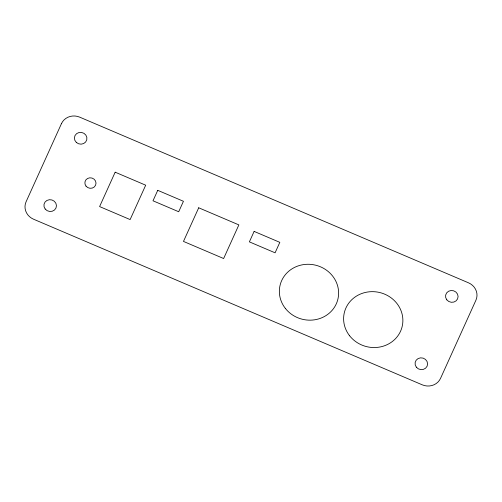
<?xml version="1.0" encoding="UTF-8"?>
<svg xmlns="http://www.w3.org/2000/svg" width="502" height="502" viewBox="0 0 502 502"><rect width="100%" height="100%" fill="white"/><g stroke="black" fill="none" stroke-linecap="round" stroke-linejoin="round"><path stroke-width="0.75" d="M61.457 123.643L26.085 201.76A13.993 13.102 13.8 0 0 33.521 219.198L422.276 384.839A13.993 13.102 13.8 0 0 440.543 378.357L475.915 300.24A13.993 13.102 13.8 0 0 468.479 282.802L79.724 117.161A13.993 13.102 13.8 0 0 61.457 123.643M115.171 172.192L99.603 206.573L130.125 219.575L145.693 185.194L115.171 172.192M157.741 190.327L153.003 200.794L178.706 211.744L183.443 201.283L157.741 190.327M198.704 207.784L183.475 241.418L223.635 258.53L238.864 224.896L198.704 207.784M254.125 231.397L249.387 241.864L275.09 252.813L279.827 242.347L254.125 231.397M85.993 186.098A5.597 5.24 13.8 0 0 95.581 185.238A5.597 5.24 13.8 0 0 89.745 177.815A5.597 5.24 13.8 0 0 85.993 186.098M45.18 209.02A6.3 5.892 13.8 0 0 55.967 208.054A6.3 5.892 13.8 0 0 49.403 199.702A6.3 5.892 13.8 0 0 45.18 209.02M76.317 142.399A6.3 5.892 13.8 0 0 86.758 139.863A6.3 5.892 13.8 0 0 78.933 132.534A6.3 5.892 13.8 0 0 76.317 142.399M446.811 299.838A6.3 5.892 13.8 0 0 457.598 298.872A6.3 5.892 13.8 0 0 451.034 290.514A6.3 5.892 13.8 0 0 446.811 299.838M416.327 367.163A6.3 5.892 13.8 0 0 427.114 366.196A6.3 5.892 13.8 0 0 420.55 357.844A6.3 5.892 13.8 0 0 416.327 367.163M349.624 335.788A29.737 27.836 13.8 0 0 400.552 331.238A29.737 27.836 13.8 0 0 369.554 291.775A29.737 27.836 13.8 0 0 349.624 335.788M285.368 308.41A29.737 27.836 13.8 0 0 336.296 303.854A29.737 27.836 13.8 0 0 305.298 264.397A29.737 27.836 13.8 0 0 285.368 308.41"/></g></svg>
